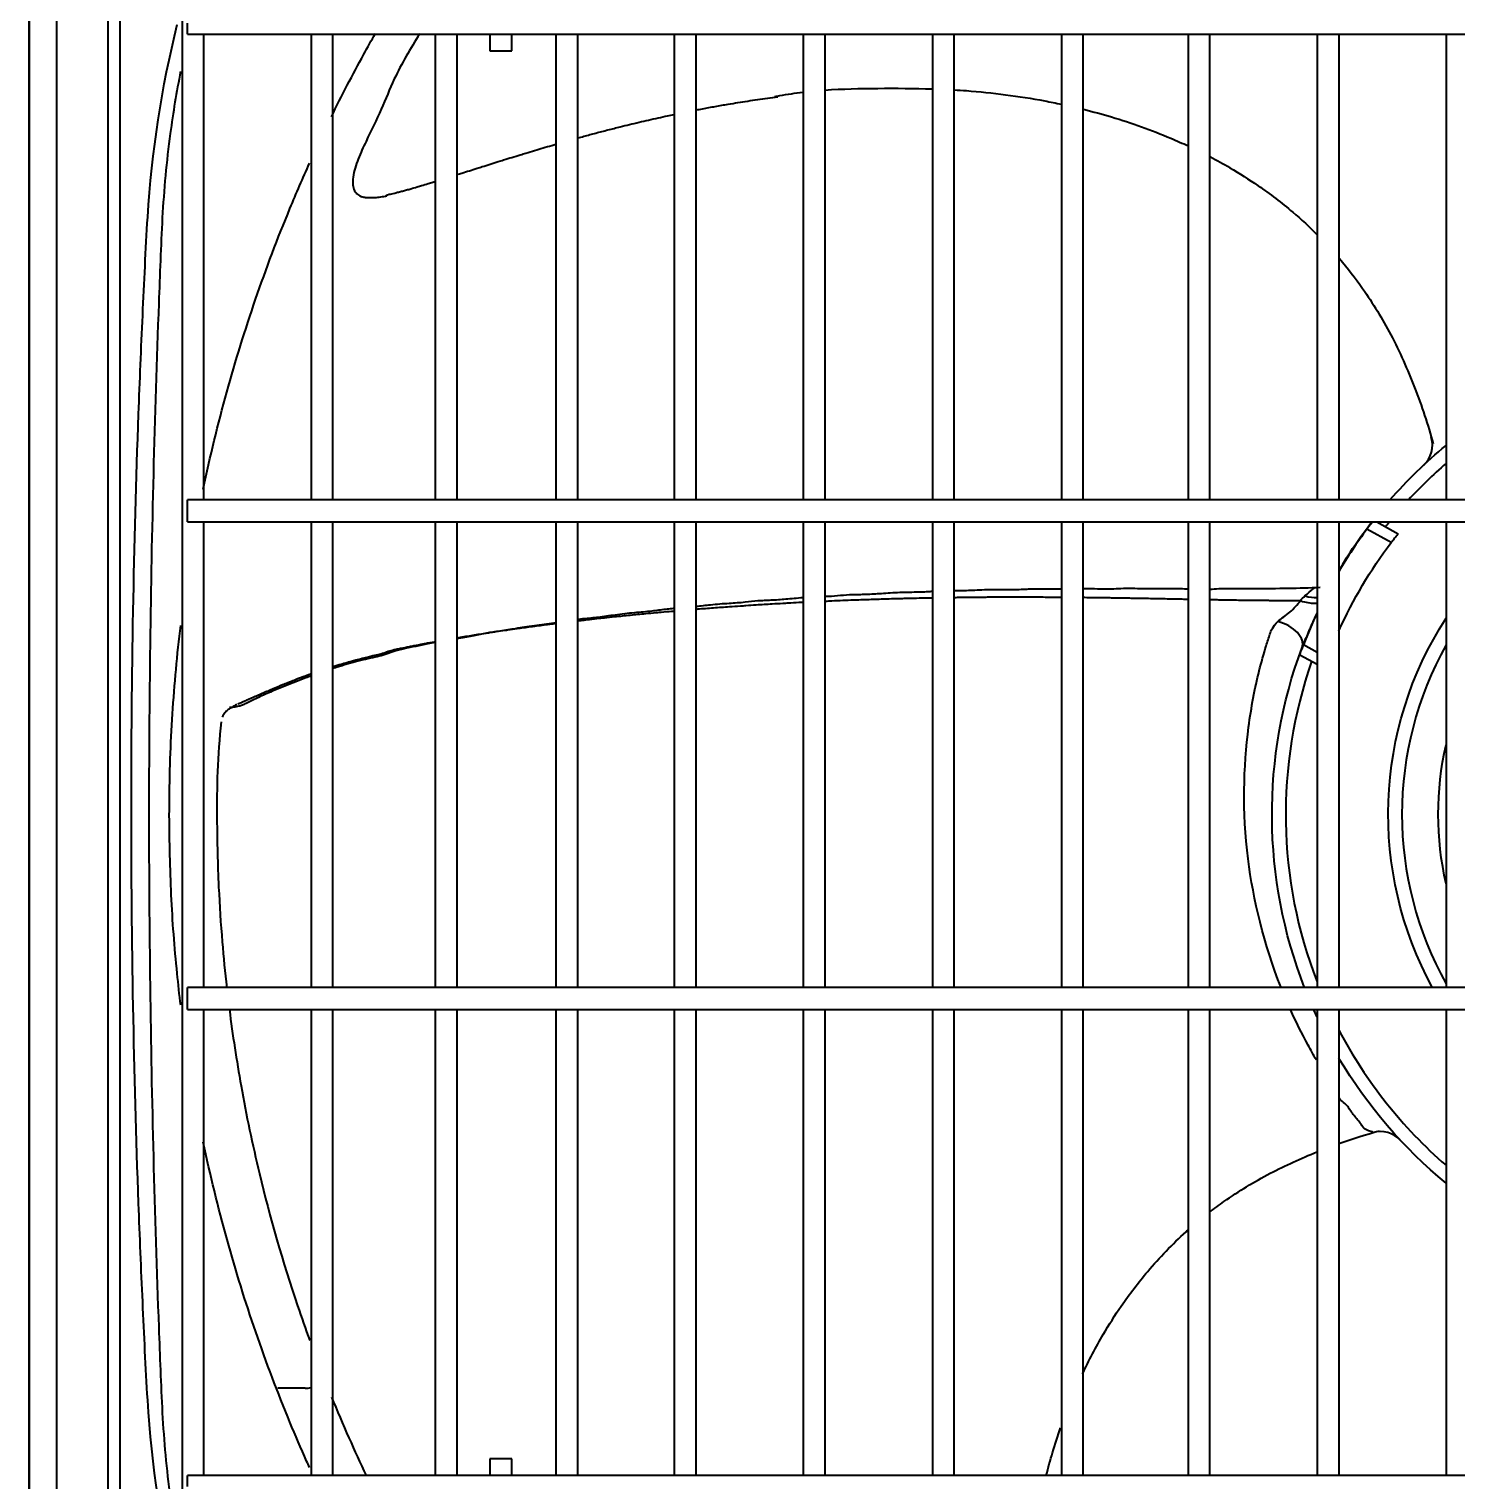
# Model space of a CAD drawing. Extents: x 58467 to 79089, y -33726 to -17391.
# Drawn here: x 72275.21 to 72301.21, y -20008.21 to -19981.77 of the extents above; entities that cross this region are included whole.
import ezdxf

# ---------------------------------------------------------------- set-up
doc = ezdxf.new("R2010")
doc.units = 0
doc.header["$LTSCALE"] = 100
doc.layers.add('+ENTE-ST-DOSEME USTU KONDDRENAJ', color=110, linetype='DOSEMEUSTUKONDENSDRENAJ_LINE', lineweight=40)
doc.linetypes.add('DOSEMEUSTUKONDENSDRENAJ_LINE', pattern='A,300,-40,["CD",Standard,S=15,R=0,X=-35,Y=-7.5],0', length=340)

# ---------------------------------------------------------------- blocks, each defined once
blk = doc.blocks.new('MAGAZA')
at = {"color": 3}
for p, q in [((54063.011, -32727.031, -3.539), (54063.011, -32658.979, -3.539)), ((54063.011, -32659.026, -3.539), (54063.011, -32727.031, -3.539)), ((54063.011, -32659.026, -3.539), (54063.011, -32727.031, -3.539)), ((54063.511, -32658.979, -3.539), (54063.511, -32727.031, -3.539)), ((54064.451, -32720.596, -3.539), (54064.451, -32671.54, -3.539)), ((54064.663, -32671.628, -3.539), (54064.663, -32720.443, -3.539)), ((54065.797, -32673.372, -3.539), (54065.797, -32718.765, -3.539)), ((54065.897, -32682.95, -3.539), (54065.897, -32682.75, -3.539)), ((54065.897, -32682.95, -3.539), (54184.259, -32682.95, -3.539)), ((54066.197, -32691.43, -3.539), (54066.197, -32682.95, -3.539)), ((54068.146, -32682.95, -3.539), (54068.146, -32691.43, -3.539)), ((54068.546, -32691.43, -3.539), (54068.546, -32682.95, -3.539)), ((54070.406, -32682.951, -3.539), (54070.406, -32691.429, -3.539)), ((54070.805, -32691.429, -3.539), (54070.805, -32682.951, -3.539)), ((54071.405, -32682.95, -3.539), (54071.405, -32683.25, -3.539)), ((54071.805, -32683.25, -3.539), (54071.805, -32682.95, -3.539)), ((54072.605, -32682.951, -3.539), (54072.605, -32691.429, -3.539)), ((54073.005, -32691.429, -3.539), (54073.005, -32682.951, -3.539)), ((54074.762, -32682.951, -3.539), (54074.762, -32691.429, -3.539)), ((54075.162, -32691.429, -3.539), (54075.162, -32682.951, -3.539)), ((54077.111, -32682.951, -3.539), (54077.111, -32691.429, -3.539)), ((54077.511, -32691.429, -3.539), (54077.511, -32682.951, -3.539)), ((54079.461, -32682.951, -3.539), (54079.461, -32691.429, -3.539)), ((54079.861, -32691.429, -3.539), (54079.861, -32682.951, -3.539)), ((54081.811, -32682.951, -3.539), (54081.811, -32691.429, -3.539)), ((54082.21, -32691.429, -3.539), (54082.21, -32682.951, -3.539)), ((54084.117, -32682.951, -3.539), (54084.117, -32691.429, -3.539)), ((54084.517, -32691.429, -3.539), (54084.517, -32682.951, -3.539)), ((54086.467, -32682.951, -3.539), (54086.467, -32691.429, -3.539)), ((54086.867, -32691.429, -3.539), (54086.867, -32682.951, -3.539)), ((54088.816, -32682.951, -3.539), (54088.816, -32691.429, -3.539)), ((54071.405, -32683.25, -3.539), (54071.805, -32683.25, -3.539)), ((54088.41, -32690.792, -3.539), (54088.43, -32690.774, -3.539)), ((54184.259, -32691.429, -3.539), (54065.897, -32691.429, -3.539)), ((54065.897, -32691.629, -3.539), (54065.897, -32691.429, -3.539)), ((54065.897, -32691.829, -3.539), (54065.897, -32691.629, -3.539)), ((54065.897, -32691.829, -3.539), (54184.259, -32691.829, -3.539)), ((54066.197, -32700.307, -3.539), (54066.197, -32691.829, -3.539)), ((54068.146, -32691.829, -3.539), (54068.146, -32700.307, -3.539)), ((54068.546, -32700.307, -3.539), (54068.546, -32691.829, -3.539)), ((54070.406, -32691.829, -3.539), (54070.406, -32700.307, -3.539)), ((54070.805, -32700.307, -3.539), (54070.805, -32691.829, -3.539)), ((54072.605, -32691.829, -3.539), (54072.605, -32700.307, -3.539)), ((54073.005, -32700.307, -3.539), (54073.005, -32691.829, -3.539)), ((54074.762, -32691.829, -3.539), (54074.762, -32700.307, -3.539)), ((54075.162, -32700.307, -3.539), (54075.162, -32691.829, -3.539)), ((54077.111, -32691.829, -3.539), (54077.111, -32700.307, -3.539)), ((54077.511, -32700.307, -3.539), (54077.511, -32691.829, -3.539)), ((54079.461, -32691.829, -3.539), (54079.461, -32700.307, -3.539)), ((54079.861, -32700.307, -3.539), (54079.861, -32691.829, -3.539)), ((54081.811, -32691.829, -3.539), (54081.811, -32700.307, -3.539)), ((54082.21, -32700.307, -3.539), (54082.21, -32691.829, -3.539)), ((54084.117, -32691.829, -3.539), (54084.117, -32700.307, -3.539)), ((54084.517, -32700.307, -3.539), (54084.517, -32691.829, -3.539)), ((54086.467, -32691.829, -3.539), (54086.467, -32700.307, -3.539)), ((54086.867, -32700.307, -3.539), (54086.867, -32691.829, -3.539)), ((54087.553, -32691.829, -3.539), (54087.943, -32692.043, -3.539)), ((54088.816, -32691.829, -3.539), (54088.816, -32700.307, -3.539)), ((54087.819, -32692.203, -3.539), (54087.376, -32691.959, -3.539)), ((54086.221, -32694.063, -3.539), (54086.467, -32694.198, -3.539)), ((54086.467, -32694.426, -3.539), (54086.152, -32694.253, -3.539)), ((54084.522, -32695.153, -3.539), (54084.517, -32695.152, -3.539)), ((54084.522, -32695.153, -3.539), (54084.517, -32695.152, -3.539)), ((54184.259, -32700.307, -3.539), (54065.897, -32700.307, -3.539)), ((54065.897, -32700.507, -3.539), (54065.897, -32700.307, -3.539)), ((54065.897, -32700.707, -3.539), (54065.897, -32700.507, -3.539)), ((54065.897, -32700.707, -3.539), (54184.259, -32700.707, -3.539)), ((54066.197, -32709.186, -3.539), (54066.197, -32700.707, -3.539)), ((54068.146, -32700.707, -3.539), (54068.146, -32709.186, -3.539)), ((54068.546, -32709.186, -3.539), (54068.546, -32700.707, -3.539)), ((54070.406, -32700.707, -3.539), (54070.406, -32709.186, -3.539)), ((54070.805, -32709.186, -3.539), (54070.805, -32700.707, -3.539)), ((54072.605, -32700.707, -3.539), (54072.605, -32709.186, -3.539)), ((54073.005, -32709.186, -3.539), (54073.005, -32700.707, -3.539)), ((54074.762, -32700.707, -3.539), (54074.762, -32709.186, -3.539)), ((54075.162, -32709.186, -3.539), (54075.162, -32700.707, -3.539)), ((54077.111, -32700.707, -3.539), (54077.111, -32709.186, -3.539)), ((54077.511, -32709.186, -3.539), (54077.511, -32700.707, -3.539)), ((54079.461, -32700.707, -3.539), (54079.461, -32709.186, -3.539)), ((54079.861, -32709.186, -3.539), (54079.861, -32700.707, -3.539)), ((54081.811, -32700.707, -3.539), (54081.811, -32709.186, -3.539)), ((54082.21, -32709.186, -3.539), (54082.21, -32700.707, -3.539)), ((54084.117, -32700.707, -3.539), (54084.117, -32709.186, -3.539)), ((54084.517, -32709.186, -3.539), (54084.517, -32700.707, -3.539)), ((54086.467, -32700.707, -3.539), (54086.467, -32709.186, -3.539)), ((54086.867, -32709.186, -3.539), (54086.867, -32700.707, -3.539)), ((54088.816, -32700.707, -3.539), (54088.816, -32709.186, -3.539)), ((54087.978, -32703.078, -3.539), (54087.968, -32703.067, -3.539)), ((54068.04, -32707.6, -3.539), (54067.541, -32707.6, -3.539)), ((54071.405, -32708.886, -3.539), (54071.405, -32709.186, -3.539)), ((54071.805, -32709.186, -3.539), (54071.805, -32708.886, -3.539)), ((54184.259, -32709.186, -3.539), (54065.897, -32709.186, -3.539)), ((54065.897, -32709.386, -3.539), (54065.897, -32709.186, -3.539))]:
    blk.add_line(p, q, dxfattribs=at)
at = {"color": 3, "extrusion": (6.04419e-06, 5.64183e-06, 1)}
blk.add_arc((54088.068, -32690.428, -3.395), 0.5, 313.0877, 16.4734, dxfattribs=at)
at = {"color": 3, "extrusion": (0, 0, -1)}
for radius, start, end in [(8.699, 41.1398, 50.5364), (8.699, 30.7139, 37.7283), (8.191, 24.0687, 37.1733), (6.582, 331.3463, 32.8556), (8.699, 338.7281, 20.4357), (5.671, 347.13, 12.8588), (8.699, 334.9195, 335.8727), (8.699, 309.4651, 329.2876)]:
    blk.add_arc((-54094.345, -32697.152, 3.539), radius, start, end, dxfattribs=at)
at = {"color": 3}
for centre, radius, start, end in [((54094.345, -32697.152, -3.539), 8.449, 130.8737, 137.3624), ((54094.345, -32697.152, -3.539), 8.449, 140.9474, 141.7132), ((54094.345, -32697.152, -3.539), 8.691, 143.3149, 149.3716), ((54094.345, -32697.152, -3.539), 8.691, 155.0266, 159.1851), ((54094.345, -32697.152, -3.539), 6.332, 150.8231, 209.1769), ((54094.345, -32697.152, -3.539), 8.449, 160.7868, 201.1705), ((54094.345, -32697.152, -3.539), 8.449, 207.7268, 229.1255), ((54068.04, -32707.1, -3.539), 0.5, 270, 282.3062)]:
    blk.add_arc(centre, radius, start, end, dxfattribs=at)
at = {"color": 3, "extrusion": (-5.03151e-06, 5.39034e-06, 1)}
blk.add_arc((54087.622, -32703.429, -3.989), 0.5, 43.0877, 106.4677, dxfattribs=at)
at = {"color": 3}
for centre, major_axis, ratio, start_param, end_param in [((54086.199, -32692.88, -3.539), (-0.443, 0.232), 0.512974, 1.938544, 2.458256), ((54085.726, -32693.94, -3.539), (0.468, -0.175), 0.588101, 0, 1.726902)]:
    blk.add_ellipse(centre, major_axis=major_axis, ratio=ratio, start_param=start_param, end_param=end_param, dxfattribs=at)
for points, knots in [([(54064.875, -32697.052, -3.539), (54064.876, -32694.654, -3.539), (54064.919, -32692.258, -3.539), (54065.028, -32689.265, -3.539), (54065.053, -32688.667, -3.539), (54065.109, -32687.472, -3.539), (54065.135, -32686.875, -3.539), (54065.246, -32685.088, -3.539), (54065.425, -32683.92, -3.539), (54065.711, -32682.773, -3.539)], [0, 0, 0, 0, 0.5, 0.5, 0.625, 0.625, 0.75, 0.75, 1, 1, 1, 1]), ([(54068.518, -32684.452, -3.539), (54068.706, -32684.069, -3.539), (54068.969, -32683.562, -3.539), (54069.247, -32683.063, -3.539), (54069.318, -32682.937, -3.539)], [0, 0, 0, 0, 0.747188, 1, 1, 1, 1]), ([(54070.126, -32682.945, -3.539), (54069.954, -32683.212, -3.539), (54069.688, -32683.665, -3.539), (54069.433, -32684.321, -3.539), (54069.191, -32684.804, -3.539), (54069.001, -32685.216, -3.539), (54068.912, -32685.487, -3.539), (54068.903, -32685.689, -3.539), (54068.927, -32685.781, -3.539), (54068.963, -32685.838, -3.539), (54069.008, -32685.882, -3.539), (54069.048, -32685.901, -3.539), (54069.079, -32685.908, -3.539)], [0, 0, 0, 0, 0.285729, 0.472156, 0.665521, 0.767672, 0.867545, 0.908718, 0.944194, 0.959349, 0.972834, 1, 1, 1, 1]), ([(54065.771, -32683.626, -3.539), (54065.697, -32684.001, -3.539), (54065.634, -32684.378, -3.539), (54065.514, -32685.266, -3.539), (54065.466, -32685.779, -3.539), (54065.411, -32686.811, -3.539), (54065.394, -32687.33, -3.539), (54065.334, -32688.882, -3.539), (54065.302, -32689.918, -3.539), (54065.222, -32693.026, -3.539), (54065.195, -32695.099, -3.539), (54065.194, -32697.172, -3.539)], [0, 0, 0, 0, 0.085061, 0.085061, 0.199428, 0.199428, 0.313796, 0.313796, 0.54253, 0.54253, 1, 1, 1, 1]), ([(54076.594, -32684.085, -3.539), (54076.623, -32684.079, -3.539), (54076.793, -32684.046, -3.539), (54076.964, -32684.021, -3.539), (54077.106, -32684.004, -3.539)], [0, 0, 0, 0, 0.174109, 1, 1, 1, 1]), ([(54077.506, -32683.967, -3.539), (54077.824, -32683.945, -3.539), (54078.478, -32683.932, -3.539), (54079.13, -32683.935, -3.539), (54079.461, -32683.945, -3.539)], [0, 0, 0, 0, 0.49152, 1, 1, 1, 1]), ([(54079.861, -32683.963, -3.539), (54079.934, -32683.967, -3.539), (54080.484, -32684.004, -3.539), (54081.137, -32684.089, -3.539), (54081.711, -32684.203, -3.539), (54081.813, -32684.225, -3.539)], [0, 0, 0, 0, 0.111828, 0.842309, 1, 1, 1, 1]), ([(54075.158, -32684.329, -3.539), (54075.159, -32684.329, -3.539), (54075.236, -32684.314, -3.539), (54075.353, -32684.292, -3.539), (54075.547, -32684.257, -3.539), (54075.723, -32684.226, -3.539), (54075.92, -32684.194, -3.539), (54076.1, -32684.166, -3.539), (54076.282, -32684.14, -3.539), (54076.464, -32684.115, -3.539), (54076.585, -32684.099, -3.539), (54076.646, -32684.091, -3.539)], [0, 0, 0, 0, 0.000398, 0.160308, 0.240263, 0.400174, 0.520106, 0.640039, 0.759972, 0.879905, 1, 1, 1, 1]), ([(54073.004, -32684.839, -3.539), (54073.006, -32684.839, -3.539), (54073.043, -32684.828, -3.539), (54073.153, -32684.798, -3.539), (54073.297, -32684.759, -3.539), (54073.48, -32684.711, -3.539), (54073.627, -32684.673, -3.539), (54073.796, -32684.631, -3.539), (54073.947, -32684.594, -3.539), (54074.12, -32684.552, -3.539), (54074.293, -32684.512, -3.539), (54074.466, -32684.473, -3.539), (54074.621, -32684.439, -3.539), (54074.718, -32684.418, -3.539), (54074.757, -32684.41, -3.539)], [0, 0, 0, 0, 0.002684, 0.066908, 0.195355, 0.259579, 0.388026, 0.45225, 0.548585, 0.64492, 0.741256, 0.837591, 0.933927, 1, 1, 1, 1]), ([(54082.214, -32684.317, -3.539), (54082.384, -32684.36, -3.539), (54082.923, -32684.506, -3.539), (54083.56, -32684.733, -3.539), (54084.018, -32684.936, -3.539), (54084.123, -32684.985, -3.539)], [0, 0, 0, 0, 0.261577, 0.828831, 1, 1, 1, 1]), ([(54070.804, -32685.507, -3.539), (54070.833, -32685.498, -3.539), (54070.908, -32685.474, -3.539), (54071.03, -32685.435, -3.539), (54071.156, -32685.395, -3.539), (54071.279, -32685.356, -3.539), (54071.407, -32685.316, -3.539), (54071.537, -32685.275, -3.539), (54071.67, -32685.233, -3.539), (54071.804, -32685.192, -3.539), (54071.94, -32685.15, -3.539), (54072.078, -32685.108, -3.539), (54072.216, -32685.066, -3.539), (54072.373, -32685.02, -3.539), (54072.502, -32684.982, -3.539), (54072.579, -32684.959, -3.539), (54072.604, -32684.952, -3.539)], [0, 0, 0, 0, 0.053389, 0.135929, 0.218468, 0.273495, 0.356035, 0.438575, 0.493601, 0.576141, 0.658681, 0.713708, 0.796247, 0.878787, 0.961327, 1, 1, 1, 1]), ([(54066.183, -32691.231, -3.539), (54066.308, -32690.638, -3.539), (54066.73, -32688.904, -3.539), (54067.41, -32686.928, -3.539), (54067.996, -32685.572, -3.539), (54068.119, -32685.3, -3.539)], [0, 0, 0, 0, 0.290837, 0.856482, 1, 1, 1, 1]), ([(54084.524, -32685.184, -3.539), (54084.644, -32685.247, -3.539), (54084.939, -32685.411, -3.539), (54085.448, -32685.733, -3.539), (54085.984, -32686.142, -3.539), (54086.331, -32686.461, -3.539), (54086.477, -32686.607, -3.539)], [0, 0, 0, 0, 0.167806, 0.420315, 0.746772, 1, 1, 1, 1]), ([(54069.066, -32685.904, -3.539), (54069.081, -32685.909, -3.539), (54069.106, -32685.915, -3.539), (54069.137, -32685.92, -3.539), (54069.182, -32685.925, -3.539), (54069.218, -32685.926, -3.539), (54069.262, -32685.925, -3.539), (54069.314, -32685.922, -3.539), (54069.359, -32685.918, -3.539), (54069.419, -32685.91, -3.539), (54069.471, -32685.902, -3.539), (54069.534, -32685.891, -3.539), (54069.504, -32685.879, -3.539), (54069.58, -32685.863, -3.539), (54069.659, -32685.844, -3.539), (54069.74, -32685.824, -3.539), (54069.813, -32685.805, -3.539), (54069.887, -32685.785, -3.539), (54069.975, -32685.76, -3.539), (54070.066, -32685.734, -3.539), (54070.172, -32685.703, -3.539), (54070.267, -32685.674, -3.539), (54070.35, -32685.649, -3.539), (54070.392, -32685.636, -3.539), (54070.405, -32685.632, -3.539)], [0, 0, 0, 0, 0.062879, 0.105521, 0.148163, 0.190805, 0.233447, 0.276089, 0.318731, 0.361373, 0.404015, 0.446657, 0.489299, 0.531941, 0.595904, 0.638546, 0.681188, 0.72383, 0.766472, 0.830435, 0.873077, 0.93704, 0.979682, 1, 1, 1, 1]), ([(54086.873, -32687.035, -3.539), (54087.022, -32687.209, -3.539), (54087.364, -32687.649, -3.539), (54087.837, -32688.428, -3.539), (54088.261, -32689.382, -3.539), (54088.487, -32690.059, -3.539), (54088.584, -32690.409, -3.539)], [0, 0, 0, 0, 0.182173, 0.442327, 0.718068, 1, 1, 1, 1]), ([(54087.376, -32691.959, -3.539), (54087.389, -32691.941, -3.539), (54087.403, -32691.923, -3.539), (54087.429, -32691.888, -3.539), (54087.442, -32691.872, -3.539), (54087.461, -32691.846, -3.539), (54087.469, -32691.836, -3.539), (54087.476, -32691.828, -3.539)], [0, 0, 0, 0, 0.355398, 0.355398, 0.710856, 0.710856, 1, 1, 1, 1]), ([(54087.943, -32692.043, -3.539), (54087.943, -32692.043, -3.539), (54087.941, -32692.046, -3.539), (54087.932, -32692.057, -3.539), (54087.925, -32692.066, -3.539), (54087.908, -32692.088, -3.539), (54087.897, -32692.101, -3.539), (54087.874, -32692.131, -3.539), (54087.861, -32692.148, -3.539), (54087.838, -32692.177, -3.539), (54087.828, -32692.19, -3.539), (54087.819, -32692.203, -3.539)], [0, 0, 0, 0, 0.211356, 0.211356, 0.422617, 0.422617, 0.635365, 0.635365, 0.851032, 0.851032, 1, 1, 1, 1]), ([(54077.111, -32693.21, -3.539), (54077.11, -32693.21, -3.539), (54076.994, -32693.219, -3.539), (54076.796, -32693.239, -3.539), (54076.583, -32693.254, -3.539), (54076.409, -32693.261, -3.539), (54076.246, -32693.269, -3.539), (54076.035, -32693.297, -3.539), (54075.803, -32693.312, -3.539), (54075.585, -32693.325, -3.539), (54075.375, -32693.346, -3.539), (54075.241, -32693.362, -3.539), (54075.159, -32693.371, -3.539)], [0, 0, 0, 0, 0.001003, 0.175577, 0.336729, 0.400183, 0.452324, 0.558124, 0.692378, 0.769859, 0.852982, 1, 1, 1, 1]), ([(54079.46, -32693.097, -3.539), (54079.448, -32693.098, -3.539), (54079.341, -32693.106, -3.539), (54079.174, -32693.11, -3.539), (54078.953, -32693.112, -3.539), (54078.714, -32693.121, -3.539), (54078.461, -32693.142, -3.539), (54078.247, -32693.152, -3.539), (54078.074, -32693.155, -3.539), (54077.917, -32693.158, -3.539), (54077.732, -32693.178, -3.539), (54077.585, -32693.186, -3.539), (54077.512, -32693.189, -3.539)], [0, 0, 0, 0, 0.018343, 0.157453, 0.238031, 0.324289, 0.506652, 0.672833, 0.73751, 0.790122, 0.895489, 1, 1, 1, 1]), ([(54079.458, -32693.214, -3.539), (54079.413, -32693.215, -3.539), (54079.334, -32693.217, -3.539), (54079.188, -32693.22, -3.539), (54079.052, -32693.223, -3.539), (54078.883, -32693.227, -3.539), (54078.731, -32693.231, -3.539), (54078.566, -32693.236, -3.539), (54078.418, -32693.241, -3.539), (54078.271, -32693.246, -3.539), (54078.107, -32693.251, -3.539), (54077.96, -32693.257, -3.539), (54077.796, -32693.263, -3.539), (54077.658, -32693.269, -3.539), (54077.552, -32693.274, -3.539), (54077.512, -32693.276, -3.539)], [0, 0, 0, 0, 0.070528, 0.121604, 0.223755, 0.274831, 0.376982, 0.453596, 0.530209, 0.606823, 0.683436, 0.785588, 0.836663, 0.938815, 1, 1, 1, 1]), ([(54081.806, -32693.051, -3.539), (54081.783, -32693.052, -3.539), (54081.657, -32693.054, -3.539), (54081.521, -32693.052, -3.539), (54081.359, -32693.05, -3.539), (54081.276, -32693.051, -3.539), (54081.123, -32693.06, -3.539), (54080.945, -32693.068, -3.539), (54080.728, -32693.064, -3.539), (54080.475, -32693.063, -3.539), (54080.188, -32693.077, -3.539), (54079.987, -32693.086, -3.539), (54079.873, -32693.086, -3.539), (54079.862, -32693.086, -3.539)], [0, 0, 0, 0, 0.038603, 0.211293, 0.242009, 0.269654, 0.324997, 0.458672, 0.537504, 0.623223, 0.806489, 0.981461, 1, 1, 1, 1]), ([(54081.813, -32693.204, -3.539), (54081.806, -32693.204, -3.539), (54081.767, -32693.203, -3.539), (54081.68, -32693.203, -3.539), (54081.55, -32693.202, -3.539), (54081.404, -32693.201, -3.539), (54081.258, -32693.2, -3.539), (54081.111, -32693.2, -3.539), (54080.963, -32693.2, -3.539), (54080.83, -32693.201, -3.539), (54080.679, -32693.201, -3.539), (54080.543, -32693.201, -3.539), (54080.375, -32693.202, -3.539), (54080.243, -32693.204, -3.539), (54080.078, -32693.205, -3.539), (54079.963, -32693.206, -3.539), (54079.88, -32693.208, -3.539), (54079.863, -32693.208, -3.539)], [0, 0, 0, 0, 0.010487, 0.061193, 0.137252, 0.213312, 0.289371, 0.365431, 0.44149, 0.517549, 0.568256, 0.669668, 0.720374, 0.821787, 0.872493, 0.973906, 1, 1, 1, 1]), ([(54084.117, -32693.054, -3.539), (54084.028, -32693.05, -3.539), (54083.743, -32693.039, -3.539), (54083.44, -32693.05, -3.539), (54083.193, -32693.045, -3.539), (54083.068, -32693.041, -3.539), (54082.885, -32693.043, -3.539), (54082.689, -32693.061, -3.539), (54082.422, -32693.048, -3.539), (54082.275, -32693.044, -3.539), (54082.209, -32693.044, -3.539)], [0, 0, 0, 0, 0.131646, 0.410876, 0.520141, 0.562705, 0.601468, 0.78581, 0.899724, 1, 1, 1, 1]), ([(54084.118, -32693.24, -3.539), (54084.093, -32693.239, -3.539), (54084.022, -32693.238, -3.539), (54083.917, -32693.236, -3.539), (54083.791, -32693.233, -3.539), (54083.665, -32693.231, -3.539), (54083.541, -32693.228, -3.539), (54083.415, -32693.226, -3.539), (54083.291, -32693.224, -3.539), (54083.166, -32693.222, -3.539), (54083.041, -32693.219, -3.539), (54082.915, -32693.217, -3.539), (54082.789, -32693.215, -3.539), (54082.645, -32693.213, -3.539), (54082.516, -32693.211, -3.539), (54082.368, -32693.209, -3.539), (54082.277, -32693.208, -3.539), (54082.218, -32693.207, -3.539), (54082.21, -32693.207, -3.539)], [0, 0, 0, 0, 0.040051, 0.114821, 0.164667, 0.239437, 0.314206, 0.364053, 0.438822, 0.513592, 0.563438, 0.638207, 0.712977, 0.762823, 0.862516, 0.912362, 0.987132, 1, 1, 1, 1]), ([(54086.158, -32693.263, -3.539), (54086.142, -32693.263, -3.539), (54086.1, -32693.263, -3.539), (54086.016, -32693.263, -3.539), (54085.924, -32693.264, -3.539), (54085.83, -32693.263, -3.539), (54085.746, -32693.264, -3.539), (54085.665, -32693.263, -3.539), (54085.569, -32693.262, -3.539), (54085.469, -32693.262, -3.539), (54085.357, -32693.26, -3.539), (54085.258, -32693.259, -3.539), (54085.152, -32693.258, -3.539), (54085.052, -32693.257, -3.539), (54084.951, -32693.255, -3.539), (54084.836, -32693.253, -3.539), (54084.734, -32693.252, -3.539), (54084.622, -32693.249, -3.539), (54084.553, -32693.248, -3.539), (54084.514, -32693.247, -3.539)], [0, 0, 0, 0, 0.032149, 0.083522, 0.160582, 0.211955, 0.263329, 0.314702, 0.366075, 0.443135, 0.494509, 0.571569, 0.622942, 0.674316, 0.751376, 0.802749, 0.879809, 0.931182, 1, 1, 1, 1]), ([(54086.524, -32693.025, -3.539), (54086.329, -32693.032, -3.539), (54085.932, -32693.043, -3.539), (54085.51, -32693.046, -3.539), (54085.225, -32693.048, -3.539), (54085.102, -32693.046, -3.539), (54084.971, -32693.048, -3.539), (54084.862, -32693.046, -3.539), (54084.761, -32693.046, -3.539), (54084.645, -32693.051, -3.539), (54084.567, -32693.057, -3.539), (54084.515, -32693.06, -3.539)], [0, 0, 0, 0, 0.286213, 0.579725, 0.615099, 0.700692, 0.766378, 0.829652, 0.869632, 0.911891, 1, 1, 1, 1]), ([(54085.754, -32693.641, -3.539), (54085.816, -32693.582, -3.539), (54085.9, -32693.532, -3.539), (54086.045, -32693.407, -3.539), (54086.106, -32693.331, -3.539), (54086.171, -32693.265, -3.539)], [0, 0, 0, 0, 0.5, 0.5, 1, 1, 1, 1]), ([(54086.158, -32693.263, -3.539), (54086.158, -32693.263, -3.539), (54086.158, -32693.263, -3.539), (54086.186, -32693.232, -3.539), (54086.217, -32693.203, -3.539), (54086.247, -32693.175, -3.539)], [0, 0, 0, 0, 0.000046, 0.000046, 1, 1, 1, 1]), ([(54086.171, -32693.265, -3.539), (54086.261, -32693.294, -3.539), (54086.347, -32693.309, -3.539), (54086.436, -32693.31, -3.539), (54086.454, -32693.309, -3.539), (54086.47, -32693.306, -3.539)], [0, 0, 0, 0, 0.78393, 0.78393, 1, 1, 1, 1]), ([(54086.247, -32693.175, -3.539), (54086.299, -32693.129, -3.539), (54086.349, -32693.085, -3.539), (54086.405, -32693.041, -3.539), (54086.415, -32693.032, -3.539), (54086.412, -32693.03, -3.539)], [0, 0, 0, 0, 0.677972, 0.677972, 1, 1, 1, 1]), ([(54074.763, -32693.455, -3.539), (54074.747, -32693.456, -3.539), (54074.667, -32693.463, -3.539), (54074.557, -32693.473, -3.539), (54074.4, -32693.487, -3.539), (54074.258, -32693.501, -3.539), (54074.099, -32693.516, -3.539), (54073.956, -32693.53, -3.539), (54073.814, -32693.544, -3.539), (54073.658, -32693.56, -3.539), (54073.52, -32693.575, -3.539), (54073.367, -32693.592, -3.539), (54073.23, -32693.607, -3.539), (54073.1, -32693.622, -3.539), (54073.03, -32693.63, -3.539), (54073.005, -32693.633, -3.539)], [0, 0, 0, 0, 0.028017, 0.134196, 0.187285, 0.293464, 0.373098, 0.452732, 0.532366, 0.612, 0.718179, 0.771268, 0.877447, 0.957081, 1, 1, 1, 1]), ([(54074.764, -32693.406, -3.539), (54074.748, -32693.407, -3.539), (54074.695, -32693.411, -3.539), (54074.553, -32693.424, -3.539), (54074.335, -32693.46, -3.539), (54074.08, -32693.479, -3.539), (54073.853, -32693.502, -3.539), (54073.623, -32693.532, -3.539), (54073.395, -32693.566, -3.539), (54073.178, -32693.587, -3.539), (54073.037, -32693.603, -3.539), (54073.006, -32693.607, -3.539)], [0, 0, 0, 0, 0.026625, 0.086224, 0.216151, 0.379674, 0.473035, 0.573734, 0.780901, 0.950937, 1, 1, 1, 1]), ([(54077.101, -32693.295, -3.539), (54077.078, -32693.296, -3.539), (54076.989, -32693.301, -3.539), (54076.868, -32693.307, -3.539), (54076.707, -32693.316, -3.539), (54076.562, -32693.325, -3.539), (54076.4, -32693.334, -3.539), (54076.239, -32693.344, -3.539), (54076.094, -32693.354, -3.539), (54075.932, -32693.365, -3.539), (54075.785, -32693.375, -3.539), (54075.621, -32693.387, -3.539), (54075.474, -32693.397, -3.539), (54075.329, -32693.408, -3.539), (54075.227, -32693.416, -3.539), (54075.174, -32693.421, -3.539), (54075.167, -32693.421, -3.539)], [0, 0, 0, 0, 0.035053, 0.135553, 0.185802, 0.286301, 0.361675, 0.43705, 0.537549, 0.587798, 0.688297, 0.763672, 0.839046, 0.91442, 0.989795, 1, 1, 1, 1]), ([(54086.466, -32693.479, -3.539), (54086.445, -32693.525, -3.539), (54086.425, -32693.572, -3.539), (54086.366, -32693.704, -3.539), (54086.328, -32693.791, -3.539), (54086.257, -32693.956, -3.539), (54086.223, -32694.036, -3.539), (54086.194, -32694.114, -3.539)], [0, 0, 0, 0, 0.218967, 0.218967, 0.624953, 0.624953, 1, 1, 1, 1]), ([(54065.565, -32697.172, -3.539), (54065.568, -32696.897, -3.539), (54065.572, -32696.349, -3.539), (54065.609, -32695.53, -3.539), (54065.666, -32694.717, -3.539), (54065.726, -32694.113, -3.539), (54065.765, -32693.78, -3.539), (54065.773, -32693.714, -3.539)], [0, 0, 0, 0, 0.238005, 0.47449, 0.709453, 0.942891, 1, 1, 1, 1]), ([(54072.606, -32693.669, -3.539), (54072.593, -32693.671, -3.539), (54072.523, -32693.68, -3.539), (54072.389, -32693.694, -3.539), (54072.139, -32693.727, -3.539), (54071.875, -32693.773, -3.539), (54071.652, -32693.808, -3.539), (54071.467, -32693.834, -3.539), (54071.299, -32693.86, -3.539), (54071.097, -32693.908, -3.539), (54070.921, -32693.936, -3.539), (54070.817, -32693.952, -3.539), (54070.806, -32693.953, -3.539)], [0, 0, 0, 0, 0.0204, 0.107202, 0.200873, 0.403072, 0.589254, 0.661717, 0.721758, 0.842147, 0.982778, 1, 1, 1, 1]), ([(54072.607, -32693.681, -3.539), (54072.567, -32693.686, -3.539), (54072.482, -32693.697, -3.539), (54072.35, -32693.714, -3.539), (54072.214, -32693.732, -3.539), (54072.079, -32693.75, -3.539), (54071.931, -32693.77, -3.539), (54071.799, -32693.789, -3.539), (54071.654, -32693.81, -3.539), (54071.538, -32693.827, -3.539), (54071.393, -32693.849, -3.539), (54071.263, -32693.869, -3.539), (54071.12, -32693.891, -3.539), (54070.991, -32693.912, -3.539), (54070.886, -32693.93, -3.539), (54070.824, -32693.94, -3.539), (54070.806, -32693.943, -3.539)], [0, 0, 0, 0, 0.063846, 0.137211, 0.210576, 0.283941, 0.357305, 0.455125, 0.504035, 0.601855, 0.650765, 0.748585, 0.821949, 0.895314, 0.968679, 1, 1, 1, 1]), ([(54085.813, -32700.307, -3.539), (54085.496, -32699.509, -3.539), (54085.305, -32698.716, -3.539), (54085.103, -32697.099, -3.539), (54085.126, -32696.288, -3.539), (54085.268, -32695.201, -3.539), (54085.333, -32694.86, -3.539), (54085.452, -32694.384, -3.539), (54085.495, -32694.232, -3.539), (54085.563, -32694.013, -3.539), (54085.589, -32693.94, -3.539), (54085.619, -32693.837, -3.539), (54085.632, -32693.805, -3.539), (54085.676, -32693.73, -3.539), (54085.706, -32693.686, -3.539), (54085.754, -32693.641, -3.539)], [0, 0, 0, 0, 0.302954, 0.302954, 0.651477, 0.651477, 0.825738, 0.825738, 0.912869, 0.912869, 0.956435, 0.956435, 0.978217, 0.978217, 1, 1, 1, 1]), ([(54070.399, -32694.014, -3.539), (54070.396, -32694.015, -3.539), (54070.338, -32694.025, -3.539), (54070.253, -32694.041, -3.539), (54070.116, -32694.067, -3.539), (54070.007, -32694.089, -3.539), (54069.872, -32694.116, -3.539), (54069.764, -32694.138, -3.539), (54069.644, -32694.163, -3.539), (54069.538, -32694.187, -3.539), (54069.509, -32694.213, -3.539), (54069.39, -32694.241, -3.539), (54069.285, -32694.266, -3.539), (54069.18, -32694.292, -3.539), (54069.076, -32694.318, -3.539), (54068.973, -32694.345, -3.539), (54068.871, -32694.372, -3.539), (54068.771, -32694.4, -3.539), (54068.672, -32694.429, -3.539), (54068.599, -32694.451, -3.539), (54068.56, -32694.462, -3.539), (54068.546, -32694.467, -3.539)], [0, 0, 0, 0, 0.003473, 0.084564, 0.125109, 0.2062, 0.246746, 0.327836, 0.368382, 0.4292, 0.490018, 0.550836, 0.611654, 0.6522, 0.713018, 0.773836, 0.814381, 0.875199, 0.936017, 0.976563, 1, 1, 1, 1]), ([(54070.401, -32694.025, -3.539), (54070.357, -32694.033, -3.539), (54070.163, -32694.074, -3.539), (54069.968, -32694.111, -3.539), (54069.618, -32694.188, -3.539), (54069.504, -32694.252, -3.539), (54069.268, -32694.303, -3.539), (54069.087, -32694.342, -3.539), (54068.905, -32694.389, -3.539), (54068.758, -32694.433, -3.539), (54068.663, -32694.461, -3.539), (54068.601, -32694.479, -3.539), (54068.567, -32694.49, -3.539), (54068.549, -32694.496, -3.539)], [0, 0, 0, 0, 0.069935, 0.324368, 0.375737, 0.555953, 0.632284, 0.714834, 0.803633, 0.897292, 0.950384, 0.973119, 1, 1, 1, 1]), ([(54086.152, -32694.253, -3.539), (54086.152, -32694.253, -3.539), (54086.153, -32694.249, -3.539), (54086.158, -32694.236, -3.539), (54086.162, -32694.225, -3.539), (54086.171, -32694.199, -3.539), (54086.177, -32694.183, -3.539), (54086.19, -32694.147, -3.539), (54086.197, -32694.127, -3.539), (54086.21, -32694.093, -3.539), (54086.216, -32694.078, -3.539), (54086.221, -32694.063, -3.539)], [0, 0, 0, 0, 0.211758, 0.211758, 0.423432, 0.423432, 0.636431, 0.636431, 0.852021, 0.852021, 1, 1, 1, 1]), ([(54068.147, -32694.632, -3.539), (54068.115, -32694.644, -3.539), (54067.877, -32694.731, -3.539), (54067.554, -32694.862, -3.539), (54067.197, -32695.018, -3.539), (54067.018, -32695.107, -3.539), (54066.905, -32695.161, -3.539), (54066.818, -32695.193, -3.539), (54066.726, -32695.202, -3.539), (54066.68, -32695.21, -3.539), (54066.662, -32695.212, -3.539)], [0, 0, 0, 0, 0.054722, 0.413265, 0.565134, 0.700229, 0.769577, 0.820811, 0.901304, 1, 1, 1, 1]), ([(54068.146, -32694.598, -3.539), (54068.139, -32694.601, -3.539), (54068.097, -32694.616, -3.539), (54068.032, -32694.639, -3.539), (54067.953, -32694.668, -3.539), (54067.875, -32694.698, -3.539), (54067.799, -32694.728, -3.539), (54067.712, -32694.762, -3.539), (54067.638, -32694.792, -3.539), (54067.566, -32694.822, -3.539), (54067.505, -32694.847, -3.539), (54067.444, -32694.873, -3.539), (54067.377, -32694.902, -3.539), (54067.31, -32694.93, -3.539), (54067.245, -32694.958, -3.539), (54067.193, -32694.981, -3.539), (54067.138, -32695.005, -3.539), (54067.092, -32695.025, -3.539), (54067.038, -32695.048, -3.539), (54066.997, -32695.066, -3.539), (54066.95, -32695.086, -3.539), (54066.909, -32695.105, -3.539), (54066.874, -32695.12, -3.539), (54066.836, -32695.136, -3.539), (54066.821, -32695.143, -3.539), (54066.816, -32695.145, -3.539)], [0, 0, 0, 0, 0.013184, 0.076179, 0.118176, 0.160173, 0.223168, 0.265165, 0.32816, 0.370157, 0.412154, 0.454151, 0.496147, 0.559143, 0.60114, 0.643136, 0.685133, 0.72713, 0.769127, 0.811124, 0.853121, 0.895118, 0.937114, 0.979111, 1, 1, 1, 1]), ([(54066.796, -32695.154, -3.539), (54066.764, -32695.171, -3.539), (54066.7, -32695.208, -3.539), (54066.626, -32695.248, -3.539), (54066.576, -32695.303, -3.539), (54066.543, -32695.354, -3.539), (54066.529, -32695.382, -3.539)], [0, 0, 0, 0, 0.181976, 0.413188, 0.708779, 1, 1, 1, 1]), ([(54066.507, -32695.468, -3.539), (54066.477, -32695.772, -3.539), (54066.434, -32696.364, -3.539), (54066.429, -32697.365, -3.539), (54066.453, -32698.399, -3.539), (54066.52, -32699.421, -3.539), (54066.58, -32700.03, -3.539), (54066.611, -32700.308, -3.539)], [0, 0, 0, 0, 0.182857, 0.35926, 0.617017, 0.825344, 1, 1, 1, 1]), ([(54065.711, -32711.33, -3.539), (54065.423, -32710.177, -3.539), (54065.245, -32709.005, -3.539), (54065.135, -32707.22, -3.539), (54065.108, -32706.623, -3.539), (54065.053, -32705.43, -3.539), (54065.028, -32704.833, -3.539), (54064.919, -32701.846, -3.539), (54064.876, -32699.448, -3.539), (54064.875, -32697.052, -3.539)], [0, 0, 0, 0, 0.25, 0.25, 0.375, 0.375, 0.5, 0.5, 1, 1, 1, 1]), ([(54065.194, -32697.172, -3.539), (54065.195, -32699.245, -3.539), (54065.222, -32701.317, -3.539), (54065.302, -32704.425, -3.539), (54065.334, -32705.462, -3.539), (54065.394, -32707.014, -3.539), (54065.411, -32707.532, -3.539), (54065.466, -32708.565, -3.539), (54065.514, -32709.078, -3.539), (54065.634, -32709.961, -3.539), (54065.695, -32710.333, -3.539), (54065.768, -32710.703, -3.539)], [0, 0, 0, 0, 0.45798, 0.45798, 0.686971, 0.686971, 0.801466, 0.801466, 0.915961, 0.915961, 1, 1, 1, 1]), ([(54065.773, -32700.629, -3.539), (54065.75, -32700.436, -3.539), (54065.676, -32699.767, -3.539), (54065.586, -32698.615, -3.539), (54065.572, -32697.655, -3.539), (54065.565, -32697.172, -3.539)], [0, 0, 0, 0, 0.16864, 0.581968, 1, 1, 1, 1]), ([(54066.66, -32700.708, -3.539), (54066.719, -32701.17, -3.539), (54066.871, -32702.164, -3.539), (54067.246, -32703.959, -3.539), (54067.69, -32705.508, -3.539), (54068.046, -32706.523, -3.539), (54068.122, -32706.733, -3.539)], [0, 0, 0, 0, 0.230715, 0.496584, 0.895571, 1, 1, 1, 1]), ([(54086.454, -32701.623, -3.539), (54086.402, -32701.533, -3.539), (54086.352, -32701.443, -3.539), (54086.186, -32701.14, -3.539), (54086.079, -32700.924, -3.539), (54085.982, -32700.708, -3.539)], [0, 0, 0, 0, 0.29522, 0.29522, 1, 1, 1, 1]), ([(54087.486, -32702.943, -3.539), (54087.486, -32702.941, -3.539), (54087.482, -32702.937, -3.539), (54087.463, -32702.929, -3.539), (54087.446, -32702.925, -3.539), (54087.396, -32702.911, -3.539), (54087.361, -32702.898, -3.539), (54087.301, -32702.855, -3.539), (54087.287, -32702.823, -3.539), (54087.249, -32702.766, -3.539), (54087.228, -32702.74, -3.539), (54087.16, -32702.664, -3.539), (54087.119, -32702.609, -3.539), (54087.061, -32702.526, -3.539), (54087.045, -32702.498, -3.539), (54087.005, -32702.444, -3.539), (54086.979, -32702.421, -3.539), (54086.922, -32702.374, -3.539), (54086.894, -32702.349, -3.539), (54086.868, -32702.321, -3.539)], [0, 0, 0, 0, 0.041274, 0.041274, 0.097669, 0.097669, 0.210461, 0.210461, 0.323252, 0.323252, 0.436043, 0.436043, 0.661626, 0.661626, 0.774417, 0.774417, 0.887208, 0.887208, 1, 1, 1, 1]), ([(54068.119, -32709.043, -3.539), (54068.101, -32709.004, -3.539), (54067.979, -32708.731, -3.539), (54067.398, -32707.379, -3.539), (54066.732, -32705.446, -3.539), (54066.31, -32703.714, -3.539), (54066.184, -32703.118, -3.539)], [0, 0, 0, 0, 0.02049, 0.143703, 0.707183, 1, 1, 1, 1]), ([(54084.509, -32704.396, -3.539), (54084.595, -32704.329, -3.539), (54084.947, -32704.07, -3.539), (54085.588, -32703.68, -3.539), (54086.174, -32703.414, -3.539), (54086.464, -32703.298, -3.539)], [0, 0, 0, 0, 0.146134, 0.586198, 1, 1, 1, 1]), ([(54082.195, -32707.339, -3.539), (54082.31, -32707.094, -3.539), (54082.531, -32706.674, -3.539), (54082.927, -32706.049, -3.539), (54083.413, -32705.411, -3.539), (54083.842, -32704.967, -3.539), (54084.104, -32704.732, -3.539), (54084.115, -32704.722, -3.539)], [0, 0, 0, 0, 0.250799, 0.438254, 0.680606, 0.985878, 1, 1, 1, 1]), ([(54068.519, -32707.761, -3.539), (54068.621, -32708.009, -3.539), (54068.824, -32708.486, -3.539), (54069.042, -32708.961, -3.539), (54069.151, -32709.189, -3.539)], [0, 0, 0, 0, 0.520207, 1, 1, 1, 1]), ([(54081.536, -32709.183, -3.539), (54081.571, -32709.046, -3.539), (54081.652, -32708.757, -3.539), (54081.744, -32708.47, -3.539), (54081.796, -32708.32, -3.539)], [0, 0, 0, 0, 0.471851, 1, 1, 1, 1]), ([(54071.805, -32708.886, -3.539), (54071.805, -32708.886, -3.539), (54071.803, -32708.886, -3.539), (54071.794, -32708.886, -3.539), (54071.785, -32708.886, -3.539), (54071.761, -32708.886, -3.539), (54071.746, -32708.886, -3.539), (54071.711, -32708.886, -3.539), (54071.69, -32708.886, -3.539), (54071.648, -32708.886, -3.539), (54071.625, -32708.886, -3.539), (54071.58, -32708.886, -3.539), (54071.558, -32708.886, -3.539), (54071.516, -32708.886, -3.539), (54071.496, -32708.886, -3.539), (54071.461, -32708.886, -3.539), (54071.446, -32708.886, -3.539), (54071.423, -32708.886, -3.539), (54071.414, -32708.886, -3.539), (54071.406, -32708.886, -3.539), (54071.405, -32708.886, -3.539), (54071.405, -32708.886, -3.539)], [0, 0, 0, 0, 0.072796, 0.072796, 0.180355, 0.180355, 0.287914, 0.287914, 0.395473, 0.395473, 0.503031, 0.503031, 0.61059, 0.61059, 0.718149, 0.718149, 0.825708, 0.825708, 0.933267, 0.933267, 1, 1, 1, 1])]:
    blk.add_open_spline(points, degree=3, knots=knots, dxfattribs=at)
for points, degree in [([(54088.41, -32690.792, -3.539), (54088.405, -32690.797, -3.539), (54088.434, -32690.771, -3.539)], 2), ([(54086.171, -32693.265, -3.539), (54086.167, -32693.264, -3.539), (54086.162, -32693.263, -3.539), (54086.158, -32693.263, -3.539)], 3), ([(54086.862, -32703.147, -3.539), (54087.105, -32703.061, -3.539), (54087.352, -32702.982, -3.539), (54087.603, -32702.913, -3.539)], 3), ([(54087.986, -32703.087, -3.539), (54087.991, -32703.092, -3.539), (54087.964, -32703.063, -3.539)], 2)]:
    blk.add_open_spline(points, degree=degree, dxfattribs=at)

msp = doc.modelspace()

# ---------------------------------------------------------------- block references
at = {"layer": '+ENTE-ST-DOSEME USTU KONDDRENAJ', "color": 3, "linetype": 'Continuous'}
msp.add_blockref('MAGAZA', (18212.194, 12701.082), dxfattribs=at)

doc.saveas('drawing.dxf')
